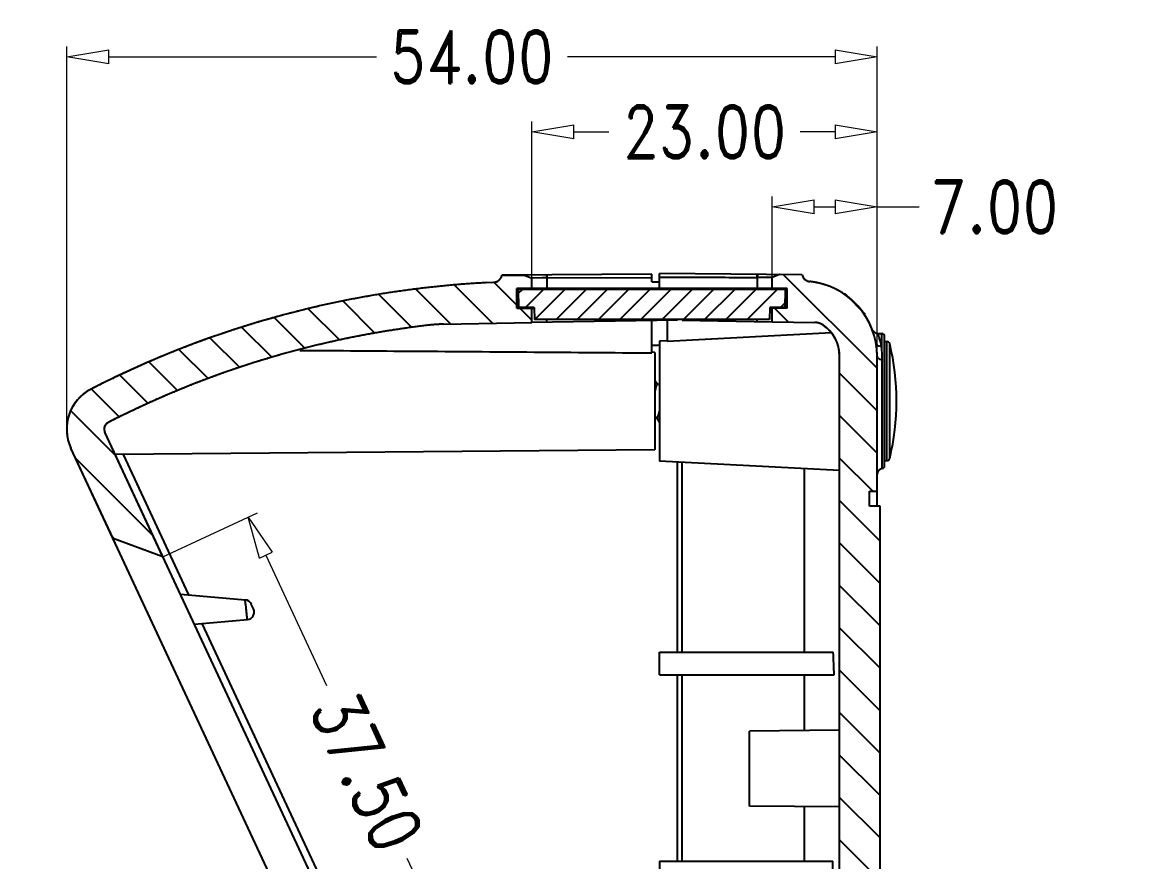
# Model space of a CAD drawing. Header units: millimetres. Extents: x 0 to 4083, y 0 to 1644.
# Drawn here: x 3757.6 to 3832.3, y 1527.1 to 1583.1 of the extents above; entities that cross this region are included whole.
import ezdxf

# ---------------------------------------------------------------- set-up
doc = ezdxf.new("R2010")
doc.units = ezdxf.units.MM
doc.layers.get('0').update_dxf_attribs({"linetype": 'CONTINUOUS'})
doc.layers.get('Defpoints').update_dxf_attribs({"linetype": 'CONTINUOUS'})
doc.layers.add('dim', color=3, linetype='CONTINUOUS', lineweight=9)
doc.styles.add('longtou', font='romand.shx', dxfattribs={"width": 0.8, "bigfont": 'fangsong.shx'})
doc.dimstyles.new('YanXiu', dxfattribs={"dimtxt": 2.5, "dimasz": 2.2, "dimexe": 1, "dimexo": 0, "dimgap": 0.66, "dimtad": 0, "dimzin": 0, "dimdsep": 46, "dimtxsty": 'longtou', "dimblk": 'CLOSEDBLANK', "dimcen": 0, "dimclrd": 3, "dimclre": 3, "dimclrt": 7, "dimadec": 0, "dimazin": 0, "dimtfac": 1, "dimtdec": 4, "dimtofl": 0, "dimtmove": 0, "dimatfit": 3, "dimldrblk": 'CLOSEDBLANK', "dimfxl": 0, "dimtolj": 1, "dimtzin": 0, "dimlwd": 0, "dimlwe": 0, "dimarcsym": 0})
pattern_1 = [(135, (4351.6429, 1037.0707), (1.4142136, 1.4142136), [])]

# ---------------------------------------------------------------- blocks, each defined once
blk = doc.blocks.new('_ClosedBlank')
at = {"color": 0, "linetype": 'ByBlock', "lineweight": -2}
for p, q in [((-1, 0.167), (0, 0)), ((-1, 0.167), (-1, -0.167)), ((0, 0), (-1, -0.167))]:
    blk.add_line(p, q, dxfattribs=at)
blk = doc.blocks.new('*D16')
at = {"layer": 'Defpoints', "color": 0}
for p in [(3807.55, 1570.789), (3807.55, 1566.069), (3814.55, 1560.834)]:
    blk.add_point(p, dxfattribs=at)
at = {"layer": 'dim', "color": 3, "lineweight": 5}
for p, q in [((3807.55, 1566.069), (3807.55, 1571.489)), ((3814.55, 1560.834), (3814.55, 1571.489)), ((3810.35, 1570.789), (3811.75, 1570.789)), ((3814.55, 1570.789), (3817.35, 1570.789))]:
    blk.add_line(p, q, dxfattribs=at)
at = {"layer": 'dim', "color": 3, "lineweight": 5, "xscale": 2.8, "yscale": 2.8, "zscale": 2.8, "rotation": 180}
blk.add_blockref('_ClosedBlank', (3807.55, 1570.789), dxfattribs=at)
at = {"layer": 'dim', "color": 3, "lineweight": 5, "xscale": 2.8, "yscale": 2.8, "zscale": 2.8}
blk.add_blockref('_ClosedBlank', (3814.55, 1570.789), dxfattribs=at)
at = {"layer": 'dim', "color": 7, "insert": (3822.383, 1570.789), "char_height": 3.5, "attachment_point": 5, "style": 'longtou'}
blk.add_mtext('7.00', dxfattribs=at)
blk = doc.blocks.new('*D17')
at = {"layer": 'Defpoints', "color": 0}
for p in [(3791.55, 1575.789), (3791.55, 1566.038), (3814.55, 1560.834)]:
    blk.add_point(p, dxfattribs=at)
at = {"layer": 'dim', "color": 3, "lineweight": 5}
for p, q in [((3791.55, 1566.038), (3791.55, 1576.489)), ((3814.55, 1560.834), (3814.55, 1576.489)), ((3794.35, 1575.789), (3796.684, 1575.789)), ((3811.75, 1575.789), (3809.417, 1575.789))]:
    blk.add_line(p, q, dxfattribs=at)
at = {"layer": 'dim', "color": 3, "lineweight": 5, "xscale": 2.8, "yscale": 2.8, "zscale": 2.8, "rotation": 180}
blk.add_blockref('_ClosedBlank', (3791.55, 1575.789), dxfattribs=at)
at = {"layer": 'dim', "color": 3, "lineweight": 5, "xscale": 2.8, "yscale": 2.8, "zscale": 2.8}
blk.add_blockref('_ClosedBlank', (3814.55, 1575.789), dxfattribs=at)
at = {"layer": 'dim', "color": 7, "insert": (3803.05, 1575.789), "char_height": 3.5, "attachment_point": 5, "style": 'longtou'}
blk.add_mtext('23.00', dxfattribs=at)
blk = doc.blocks.new('*D21')
at = {"layer": 'Defpoints', "color": 0}
for p in [(3766.968, 1547.459), (3788.482, 1516.114), (3782.816, 1513.473)]:
    blk.add_point(p, dxfattribs=at)
at = {"layer": 'dim', "color": 3, "lineweight": 5}
for p, q in [((3766.968, 1547.459), (3773.268, 1550.397)), ((3773.817, 1547.563), (3777.867, 1538.878)), ((3787.298, 1518.652), (3783.248, 1527.338)), ((3782.816, 1513.473), (3789.116, 1516.41))]:
    blk.add_line(p, q, dxfattribs=at)
at = {"layer": 'dim', "color": 3, "lineweight": 5, "xscale": 2.8, "yscale": 2.8, "zscale": 2.8}
for p, rotation in [((3772.634, 1550.101), 115.0000000000159), ((3788.482, 1516.114), 295.0000000000159)]:
    blk.add_blockref('_ClosedBlank', p, dxfattribs=dict(at, rotation=rotation))
at = {"layer": 'dim', "color": 7, "insert": (3780.558, 1533.108), "char_height": 3.5, "attachment_point": 5, "rotation": 295, "style": 'longtou'}
blk.add_mtext('37.50', dxfattribs=at)
blk = doc.blocks.new('*D22')
at = {"layer": 'Defpoints', "color": 0}
for p in [(3760.55, 1580.789), (3814.55, 1560.834), (3760.55, 1555.972)]:
    blk.add_point(p, dxfattribs=at)
at = {"layer": 'dim', "color": 3, "lineweight": 5}
for p, q in [((3760.55, 1555.972), (3760.55, 1581.489)), ((3814.55, 1560.834), (3814.55, 1581.489)), ((3763.35, 1580.789), (3781.184, 1580.789)), ((3811.75, 1580.789), (3793.917, 1580.789))]:
    blk.add_line(p, q, dxfattribs=at)
at = {"layer": 'dim', "color": 3, "lineweight": 5, "xscale": 2.8, "yscale": 2.8, "zscale": 2.8, "rotation": 180}
blk.add_blockref('_ClosedBlank', (3760.55, 1580.789), dxfattribs=at)
at = {"layer": 'dim', "color": 3, "lineweight": 5, "xscale": 2.8, "yscale": 2.8, "zscale": 2.8}
blk.add_blockref('_ClosedBlank', (3814.55, 1580.789), dxfattribs=at)
at = {"layer": 'dim', "color": 7, "insert": (3787.55, 1580.789), "char_height": 3.5, "attachment_point": 5, "style": 'longtou'}
blk.add_mtext('54.00', dxfattribs=at)
blk = doc.blocks.new('*D44')
at = {"layer": 'Defpoints', "color": 0}
for p in [(3937.851, 1560.11), (3935.901, 1559.666)]:
    blk.add_point(p, dxfattribs=at)
at = {"layer": 'dim', "color": 3, "lineweight": 5}
blk.add_line((3930.441, 1558.423), (3933.171, 1559.045), dxfattribs=at)
at = {"layer": 'dim', "color": 3, "lineweight": 5, "xscale": 2.8, "yscale": 2.8, "zscale": 2.8, "rotation": 12.82550055500825}
blk.add_blockref('_ClosedBlank', (3935.901, 1559.666), dxfattribs=at)
at = {"layer": 'dim', "color": 7, "insert": (3924.233, 1557.01), "char_height": 3.5, "attachment_point": 5, "rotation": 12.8255, "style": 'longtou'}
blk.add_mtext('∅2.00', dxfattribs=at)

msp = doc.modelspace()

# ---------------------------------------------------------------- hatches: boundary and pattern name
h = msp.add_hatch()
h.set_pattern_fill('DEFAULT__8', color=5, scale=2, angle=45, style=0)
h.set_pattern_definition(pattern_1)
edge = h.paths.add_edge_path()
edge.add_line((3800.05, 1414.889), (3800.05, 1415.892))
edge.add_line((3800.05, 1415.892), (3801.25, 1415.913))
edge.add_line((3801.25, 1415.913), (3801.25, 1416.779))
edge.add_line((3801.25, 1416.779), (3788.024, 1417.472))
edge.add_spline(control_points=[(3788.024, 1417.472), (3787.744, 1417.487), (3787.55, 1417.691), (3787.55, 1417.972)], knot_values=[0, 0, 0, 0, 1, 1, 1, 1], degree=3, periodic=0)
edge.add_line((3787.55, 1417.972), (3787.55, 1501.99))
edge.add_spline(control_points=[(3786.988, 1504.526), (3787.36, 1503.729), (3787.55, 1502.87), (3787.55, 1501.99)], knot_values=[0, 0, 0, 0, 1, 1, 1, 1], degree=3, periodic=0)
edge.add_line((3786.988, 1504.526), (3782.816, 1513.473))
edge.add_line((3782.816, 1513.473), (3781.607, 1510.15))
edge.add_line((3781.607, 1510.15), (3784.363, 1504.24))
edge.add_spline(control_points=[(3784.363, 1504.24), (3784.487, 1503.975), (3784.55, 1503.688), (3784.55, 1503.395)], knot_values=[0, 0, 0, 0, 1, 1, 1, 1], degree=3, periodic=0)
edge.add_line((3784.55, 1503.395), (3784.55, 1500.856))
edge.add_line((3784.55, 1500.856), (3785.55, 1500.839))
edge.add_line((3785.55, 1500.839), (3785.55, 1419.839))
edge.add_line((3785.55, 1419.839), (3784.55, 1419.821))
edge.add_line((3784.55, 1419.821), (3784.55, 1417.998))
edge.add_spline(control_points=[(3784.55, 1417.998), (3784.55, 1416.312), (3785.71, 1415.09), (3787.393, 1415.002)], knot_values=[0, 0, 0, 0, 1, 1, 1, 1], degree=3, periodic=0)
edge.add_line((3787.393, 1415.002), (3799.55, 1414.365))
edge.add_line((3799.55, 1414.365), (3799.55, 1414.88))
edge.add_line((3799.55, 1414.88), (3800.05, 1414.889))
edge = h.paths.add_edge_path()
edge.add_line((3788.55, 1565.736), (3788.997, 1565.759))
edge.add_spline(control_points=[(3788.997, 1565.759), (3789.275, 1565.774), (3789.488, 1565.953), (3789.55, 1566.225)], knot_values=[0, 0, 0, 0, 1, 1, 1, 1], degree=3, periodic=0)
edge.add_line((3789.55, 1566.225), (3791.049, 1566.238))
edge.add_line((3791.049, 1566.238), (3791.55, 1566.038))
edge.add_line((3791.55, 1566.038), (3791.55, 1565.339))
edge.add_line((3791.55, 1565.339), (3790.55, 1565.339))
edge.add_line((3790.55, 1565.339), (3790.55, 1564.039))
edge.add_line((3790.55, 1564.039), (3791.55, 1564.039))
edge.add_line((3791.55, 1564.039), (3791.55, 1563.069))
edge.add_line((3791.55, 1563.069), (3785.659, 1562.966))
edge.add_spline(control_points=[(3785.659, 1562.966), (3785.329, 1562.961), (3785, 1562.939), (3784.673, 1562.9)], knot_values=[0, 0, 0, 0, 1, 1, 1, 1], degree=3, periodic=0)
edge.add_spline(control_points=[(3784.673, 1562.9), (3777.206, 1562.027), (3770.013, 1559.843), (3763.322, 1556.417)], knot_values=[0, 0, 0, 0, 1, 1, 1, 1], degree=3, periodic=0)
edge.add_spline(control_points=[(3763.322, 1556.417), (3763.069, 1556.287), (3762.977, 1556.018), (3763.097, 1555.76)], knot_values=[0, 0, 0, 0, 1, 1, 1, 1], degree=3, periodic=0)
edge.add_line((3763.097, 1555.76), (3766.968, 1547.459))
edge.add_line((3766.968, 1547.459), (3763.646, 1548.668))
edge.add_line((3763.646, 1548.668), (3760.831, 1554.704))
edge.add_spline(control_points=[(3762.183, 1558.642), (3760.664, 1557.864), (3760.11, 1556.25), (3760.831, 1554.704)], knot_values=[0, 0, 0, 0, 1, 1, 1, 1], degree=3, periodic=0)
edge.add_spline(control_points=[(3788.55, 1565.736), (3779.325, 1565.252), (3770.405, 1562.852), (3762.183, 1558.642)], knot_values=[0, 0, 0, 0, 1, 1, 1, 1], degree=3, periodic=0)
h = msp.add_hatch()
h.set_pattern_fill('A', color=5, scale=2, angle=45, style=0)
h.set_pattern_definition(pattern_1)
edge = h.paths.add_edge_path()
edge.add_line((3800.05, 1414.339), (3800.05, 1415.842))
edge.add_line((3800.05, 1415.842), (3801.55, 1415.868))
edge.add_line((3801.55, 1415.868), (3801.55, 1416.921))
edge.add_line((3801.55, 1416.921), (3809.681, 1417.347))
edge.add_spline(control_points=[(3812.05, 1419.843), (3812.05, 1418.439), (3811.084, 1417.42), (3809.681, 1417.347)], knot_values=[0, 0, 0, 0, 1, 1, 1, 1], degree=3, periodic=0)
edge.add_line((3812.05, 1419.843), (3812.05, 1560.834))
edge.add_spline(control_points=[(3812.05, 1560.834), (3812.05, 1561.69), (3811.645, 1562.445), (3810.931, 1562.918)], knot_values=[0, 0, 0, 0, 1, 1, 1, 1], degree=3, periodic=0)
edge.add_spline(control_points=[(3810.931, 1562.918), (3810.771, 1563.024), (3810.588, 1563.081), (3810.396, 1563.084)], knot_values=[0, 0, 0, 0, 1, 1, 1, 1], degree=3, periodic=0)
edge.add_line((3810.396, 1563.084), (3807.55, 1563.134))
edge.add_line((3807.55, 1563.134), (3807.55, 1564.039))
edge.add_line((3807.55, 1564.039), (3808.55, 1564.039))
edge.add_line((3808.55, 1564.039), (3808.55, 1565.339))
edge.add_line((3808.55, 1565.339), (3807.55, 1565.339))
edge.add_line((3807.55, 1565.339), (3807.55, 1566.069))
edge.add_line((3807.55, 1566.069), (3808.052, 1566.269))
edge.add_line((3808.052, 1566.269), (3809.55, 1566.256))
edge.add_spline(control_points=[(3809.55, 1566.256), (3809.614, 1566.004), (3809.811, 1565.834), (3810.07, 1565.807)], knot_values=[0, 0, 0, 0, 1, 1, 1, 1], degree=3, periodic=0)
edge.add_spline(control_points=[(3814.55, 1560.834), (3814.55, 1563.527), (3812.748, 1565.527), (3810.07, 1565.807)], knot_values=[0, 0, 0, 0, 1, 1, 1, 1], degree=3, periodic=0)
edge.add_line((3814.55, 1560.834), (3814.55, 1551.839))
edge.add_line((3814.55, 1551.839), (3814.05, 1551.83))
edge.add_line((3814.05, 1551.83), (3814.05, 1550.839))
edge.add_line((3814.05, 1550.839), (3814.75, 1550.826))
edge.add_line((3814.75, 1550.826), (3814.75, 1515.339))
edge.add_line((3814.75, 1515.339), (3814.25, 1515.336))
edge.add_line((3814.25, 1515.336), (3814.25, 1465.341))
edge.add_line((3814.25, 1465.341), (3814.75, 1465.339))
edge.add_line((3814.75, 1465.339), (3814.75, 1429.851))
edge.add_line((3814.75, 1429.851), (3814.05, 1429.839))
edge.add_line((3814.05, 1429.839), (3814.05, 1428.847))
edge.add_line((3814.05, 1428.847), (3814.55, 1428.839))
edge.add_line((3814.55, 1428.839), (3814.55, 1419.843))
edge.add_spline(control_points=[(3814.55, 1419.843), (3814.55, 1417.035), (3812.617, 1414.997), (3809.812, 1414.85)], knot_values=[0, 0, 0, 0, 1, 1, 1, 1], degree=3, periodic=0)
edge.add_line((3809.812, 1414.85), (3800.05, 1414.339))
h = msp.add_hatch()
h.set_pattern_fill('DEFAULT__7', color=5, angle=135, style=0)
h.set_pattern_definition([(45, (4351.6429, 1037.0707), (0.7071068, -0.7071068), [])])
h.paths.add_polyline_path([(3808.45, 1565.289), (3790.65, 1565.289), (3790.671, 1564.089), (3791.7, 1564.089), (3791.714, 1563.289), (3807.386, 1563.289), (3807.4, 1564.089), (3808.429, 1564.089)])

# ---------------------------------------------------------------- linework, layer by layer
at = {"color": 7, "linetype": 'Continuous'}
for p, q in [((3788.55, 1565.736), (3788.997, 1565.759)), ((3788.55, 1565.736), (3788.997, 1565.759)), ((3799.55, 1566.312), (3789.55, 1566.225)), ((3789.55, 1566.225), (3791.049, 1566.238)), ((3791.049, 1566.238), (3791.55, 1566.038)), ((3791.049, 1566.238), (3791.55, 1566.038)), ((3792.23, 1566.047), (3791.55, 1566.038)), ((3791.55, 1565.339), (3791.55, 1566.038)), ((3791.55, 1565.339), (3791.55, 1566.038)), ((3792.533, 1566.051), (3792.23, 1566.047)), ((3792.522, 1566.251), (3792.538, 1566.051)), ((3792.533, 1566.051), (3799.55, 1566.08)), ((3792.533, 1566.051), (3792.533, 1565.339)), ((3799.55, 1565.797), (3799.55, 1566.312)), ((3799.55, 1565.797), (3800.05, 1565.789)), ((3800.05, 1565.289), (3800.05, 1566.339)), ((3809.55, 1566.256), (3800.05, 1566.339)), ((3806.578, 1566.282), (3806.563, 1566.082)), ((3806.568, 1566.082), (3806.568, 1565.339)), ((3807.55, 1566.069), (3806.568, 1566.082)), ((3808.052, 1566.269), (3807.55, 1566.069)), ((3808.052, 1566.269), (3807.55, 1566.069)), ((3807.55, 1565.339), (3807.55, 1566.069)), ((3807.55, 1565.339), (3807.55, 1566.069)), ((3809.55, 1566.256), (3808.052, 1566.269)), ((3790.55, 1564.039), (3790.55, 1565.339)), ((3790.55, 1565.339), (3791.55, 1565.339)), ((3790.55, 1564.039), (3790.55, 1565.339)), ((3808.55, 1565.339), (3790.55, 1565.339)), ((3808.45, 1565.289), (3790.65, 1565.289)), ((3790.671, 1564.089), (3790.65, 1565.289)), ((3790.671, 1564.089), (3790.65, 1565.289)), ((3808.45, 1565.289), (3790.65, 1565.289)), ((3792.515, 1565.339), (3792.515, 1565.289)), ((3806.585, 1565.339), (3806.585, 1565.289)), ((3808.55, 1565.339), (3807.55, 1565.339)), ((3808.429, 1564.089), (3808.45, 1565.289)), ((3808.429, 1564.089), (3808.45, 1565.289)), ((3808.55, 1564.039), (3808.55, 1565.339)), ((3808.55, 1564.039), (3808.55, 1565.339)), ((3790.55, 1564.039), (3791.55, 1564.039)), ((3790.55, 1564.039), (3791.7, 1564.039)), ((3791.7, 1564.089), (3790.671, 1564.089)), ((3791.7, 1564.089), (3790.671, 1564.089)), ((3791.55, 1563.069), (3791.55, 1564.039)), ((3791.55, 1563.069), (3791.55, 1564.039)), ((3791.7, 1564.089), (3791.714, 1563.289)), ((3791.7, 1564.089), (3791.714, 1563.289)), ((3807.4, 1564.089), (3807.386, 1563.289)), ((3807.4, 1564.089), (3807.386, 1563.289)), ((3808.429, 1564.089), (3807.4, 1564.089)), ((3808.429, 1564.089), (3807.4, 1564.089)), ((3808.55, 1564.039), (3807.4, 1564.039)), ((3808.55, 1564.039), (3807.55, 1564.039)), ((3807.55, 1563.134), (3807.55, 1564.039)), ((3807.55, 1563.134), (3807.55, 1564.039)), ((3785.659, 1562.966), (3791.55, 1563.069)), ((3785.659, 1562.966), (3791.55, 1563.069)), ((3801.25, 1563.239), (3791.55, 1563.069)), ((3807.386, 1563.289), (3791.714, 1563.289)), ((3807.386, 1563.289), (3791.714, 1563.289)), ((3792.533, 1563.086), (3792.533, 1563.289)), ((3799.55, 1561.052), (3799.55, 1563.209)), ((3800.55, 1563.226), (3800.55, 1561.819)), ((3801.25, 1563.239), (3801.25, 1563.289)), ((3801.55, 1563.289), (3801.55, 1563.239)), ((3801.55, 1563.239), (3807.55, 1563.134)), ((3806.568, 1563.151), (3806.568, 1563.289)), ((3807.55, 1563.134), (3810.396, 1563.084)), ((3807.55, 1563.134), (3810.396, 1563.084)), ((3811.51, 1562.386), (3800.55, 1561.819)), ((3814.604, 1562.346), (3814.854, 1562.342)), ((3814.854, 1561.489), (3814.854, 1562.342)), ((3815.05, 1553.535), (3815.05, 1562.142)), ((3800.55, 1561.865), (3800.05, 1561.839)), ((3800.05, 1561.839), (3800.05, 1553.839)), ((3815.05, 1561.812), (3815.197, 1561.81)), ((3815.197, 1553.867), (3815.197, 1561.81)), ((3815.388, 1554.019), (3815.388, 1561.658)), ((3799.75, 1561.089), (3799.55, 1561.09)), ((3799.75, 1561.088), (3799.75, 1554.589)), ((3812.05, 1419.843), (3812.05, 1560.834)), ((3812.05, 1419.843), (3812.05, 1560.834)), ((3814.55, 1551.839), (3814.55, 1560.834)), ((3814.55, 1550.83), (3814.55, 1560.834)), ((3814.884, 1553.338), (3814.884, 1560.592)), ((3799.75, 1559.241), (3799.886, 1559.013)), ((3799.886, 1559.013), (3799.93, 1558.939)), ((3800.05, 1558.939), (3799.906, 1558.939)), ((3799.894, 1556.739), (3799.75, 1556.739)), ((3799.924, 1556.649), (3799.871, 1556.739)), ((3800.05, 1556.436), (3799.924, 1556.649)), ((3766.968, 1547.459), (3763.097, 1555.76)), ((3786.988, 1504.526), (3763.097, 1555.76)), ((3763.646, 1548.668), (3760.831, 1554.704)), ((3784.363, 1504.24), (3760.831, 1554.704)), ((3799.75, 1554.589), (3763.79, 1554.275)), ((3768.697, 1544.916), (3764.334, 1554.279)), ((3812.05, 1553.21), (3800.05, 1553.839)), ((3815.05, 1553.865), (3815.197, 1553.867)), ((3801.25, 1541.089), (3801.25, 1553.776)), ((3801.55, 1541.089), (3801.55, 1553.76)), ((3809.681, 1553.334), (3809.681, 1541.089)), ((3814.05, 1551.83), (3814.55, 1551.839)), ((3814.05, 1551.83), (3814.55, 1551.839)), ((3814.05, 1550.839), (3814.05, 1551.83)), ((3814.05, 1550.839), (3814.05, 1551.83)), ((3814.75, 1550.826), (3814.05, 1550.839)), ((3814.75, 1550.826), (3814.05, 1550.839)), ((3814.75, 1515.339), (3814.75, 1550.826)), ((3814.75, 1429.851), (3814.75, 1550.826)), ((3766.968, 1547.459), (3763.646, 1548.668)), ((3766.968, 1547.459), (3763.646, 1548.668)), ((3768.131, 1544.966), (3772.444, 1544.588)), ((3773.002, 1543.984), (3772.854, 1544.302)), ((3769.063, 1542.966), (3772.593, 1543.275)), ((3780.533, 1519.517), (3769.585, 1543.011)), ((3800.05, 1539.589), (3800.05, 1541.089)), ((3800.05, 1541.089), (3811.625, 1541.089)), ((3800.05, 1539.589), (3811.692, 1539.589)), ((3801.25, 1527.164), (3801.25, 1539.589)), ((3801.55, 1527.164), (3801.55, 1539.589)), ((3809.681, 1539.589), (3809.681, 1535.87)), ((3812.05, 1535.891), (3806.05, 1535.839)), ((3806.05, 1530.839), (3806.05, 1535.839)), ((3812.05, 1530.786), (3806.05, 1530.839)), ((3809.681, 1530.807), (3809.681, 1527.164)), ((3800.05, 1527.164), (3800.05, 1523.164)), ((3800.05, 1527.164), (3811.589, 1527.164))]:
    msp.add_line(p, q, dxfattribs=at)
msp.add_lwpolyline([(3814.226, 1562.605), (3814.322, 1562.459), (3814.473, 1562.367), (3814.593, 1562.346)], dxfattribs=at)
for centre, radius, start, end in [((3788.965, 1566.358), 0.6, 273, 347.15818), ((3810.132, 1566.404), 0.6, 194.27029, 264.03985), ((3809.55, 1560.834), 5, 0, 84.03985), ((3791.971, 1500.473), 65.353, 93, 117.1163), ((3791.971, 1500.473), 62.853, 96.66782, 117.1163), ((3785.834, 1552.968), 10, 91, 96.66782), ((3810.379, 1562.084), 1, 56.47605, 89), ((3809.55, 1560.834), 2.5, 0, 56.47605), ((3814.85, 1562.142), 0.2, 0, 89), ((3795.181, 1651.102), 89.652, 272.79426, 273.11687), ((3801.504, 1560.596), 13.38, 359.98613, 3.82748), ((3815.193, 1561.61), 0.2, 13.81706, 89), ((3799.859, 1557.839), 15.991, 346.18294, 13.81706), ((3763.55, 1555.972), 3, 117.1163, 205), ((3763.55, 1555.972), 0.5, 117.1163, 205), ((3815.193, 1554.067), 0.2, 271, 346.18294), ((3814.95, 1552.943), 0.4, 99.59407, 180), ((3814.85, 1553.535), 0.2, 279.59407, 0), ((3772.401, 1544.09), 0.5, 25, 85), ((3772.549, 1543.773), 0.5, 275, 25), ((3568.563, 1529.527), 243.337, 2.3698, 2.72333), ((2798.245, 1525.088), 1013.346, 359.891223, 0.117387)]:
    msp.add_arc(centre, radius, start, end, dxfattribs=at)
for points, start_tangent, end_tangent in [([(3788.997, 1565.759), (3789.008, 1565.76), (3789.019, 1565.761), (3789.031, 1565.762), (3789.042, 1565.763), (3789.054, 1565.765), (3789.065, 1565.767), (3789.077, 1565.769), (3789.088, 1565.771), (3789.1, 1565.774), (3789.112, 1565.777), (3789.123, 1565.78), (3789.135, 1565.783), (3789.146, 1565.786), (3789.158, 1565.79), (3789.169, 1565.794), (3789.181, 1565.798), (3789.192, 1565.803), (3789.203, 1565.808), (3789.215, 1565.813), (3789.226, 1565.818), (3789.237, 1565.823), (3789.248, 1565.829), (3789.259, 1565.835), (3789.27, 1565.841), (3789.281, 1565.848), (3789.291, 1565.855), (3789.302, 1565.861), (3789.312, 1565.869), (3789.322, 1565.876), (3789.332, 1565.884), (3789.342, 1565.891), (3789.352, 1565.899), (3789.361, 1565.908), (3789.371, 1565.916), (3789.38, 1565.924), (3789.389, 1565.933), (3789.398, 1565.942), (3789.406, 1565.951), (3789.415, 1565.961), (3789.423, 1565.97), (3789.431, 1565.98), (3789.438, 1565.989), (3789.446, 1565.999), (3789.453, 1566.009), (3789.46, 1566.019), (3789.467, 1566.03), (3789.474, 1566.04), (3789.48, 1566.05), (3789.486, 1566.061), (3789.492, 1566.072), (3789.498, 1566.082), (3789.503, 1566.093), (3789.509, 1566.104), (3789.514, 1566.115), (3789.518, 1566.126), (3789.523, 1566.137), (3789.527, 1566.148), (3789.531, 1566.159), (3789.535, 1566.17), (3789.538, 1566.181), (3789.542, 1566.192), (3789.545, 1566.203), (3789.548, 1566.214), (3789.55, 1566.225)], (0.99863, 0.052336), (0.22226, 0.974987)), ([(3792.545, 1566.151), (3792.538, 1566.051)], (-0.075449, -0.99715), (0.001263, -0.999999)), ([(3792.553, 1566.251), (3792.545, 1566.151)], (-0.151441, -0.988466), (-0.075449, -0.99715)), ([(3800.05, 1566.11), (3802.244, 1566.1), (3804.415, 1566.09), (3806.568, 1566.082)], (0.999989, -0.004635), (0.999992, -0.003912)), ([(3806.557, 1566.182), (3806.551, 1566.282)], (-0.06355, 0.997979), (-0.124403, 0.992232)), ([(3806.563, 1566.082), (3806.557, 1566.182)], (0.005696, 0.999984), (-0.06355, 0.997979)), ([(3809.55, 1566.256), (3809.553, 1566.245), (3809.556, 1566.235), (3809.559, 1566.224), (3809.563, 1566.214), (3809.566, 1566.204), (3809.57, 1566.193), (3809.574, 1566.183), (3809.578, 1566.173), (3809.582, 1566.162), (3809.587, 1566.152), (3809.592, 1566.142), (3809.597, 1566.132), (3809.602, 1566.122), (3809.608, 1566.112), (3809.613, 1566.102), (3809.619, 1566.092), (3809.625, 1566.082), (3809.632, 1566.072), (3809.638, 1566.063), (3809.645, 1566.053), (3809.652, 1566.044), (3809.659, 1566.035), (3809.666, 1566.025), (3809.673, 1566.016), (3809.681, 1566.008), (3809.689, 1565.999), (3809.697, 1565.99), (3809.705, 1565.982), (3809.713, 1565.974), (3809.722, 1565.965), (3809.731, 1565.957), (3809.739, 1565.95), (3809.748, 1565.942), (3809.758, 1565.935), (3809.767, 1565.927), (3809.776, 1565.92), (3809.786, 1565.913), (3809.795, 1565.907), (3809.805, 1565.9), (3809.815, 1565.894), (3809.825, 1565.888), (3809.835, 1565.882), (3809.845, 1565.876), (3809.856, 1565.871), (3809.866, 1565.866), (3809.876, 1565.861), (3809.887, 1565.856), (3809.897, 1565.851), (3809.908, 1565.847), (3809.919, 1565.843), (3809.929, 1565.839), (3809.94, 1565.835), (3809.951, 1565.831), (3809.962, 1565.828), (3809.973, 1565.825), (3809.983, 1565.822), (3809.994, 1565.82), (3810.005, 1565.817), (3810.016, 1565.815), (3810.027, 1565.813), (3810.037, 1565.811), (3810.048, 1565.809), (3810.059, 1565.808), (3810.07, 1565.807)], (0.246497, -0.969144), (0.994594, -0.103837)), ([(3814.55, 1560.834), (3814.55, 1560.886), (3814.549, 1560.939), (3814.548, 1560.992), (3814.546, 1561.045), (3814.543, 1561.098), (3814.54, 1561.151), (3814.537, 1561.205), (3814.532, 1561.258), (3814.527, 1561.312), (3814.522, 1561.366), (3814.516, 1561.42), (3814.509, 1561.474), (3814.502, 1561.528), (3814.494, 1561.583), (3814.485, 1561.637), (3814.476, 1561.692), (3814.466, 1561.747), (3814.456, 1561.801), (3814.445, 1561.856), (3814.433, 1561.911), (3814.421, 1561.965), (3814.408, 1562.02), (3814.394, 1562.075), (3814.379, 1562.13), (3814.364, 1562.185), (3814.349, 1562.239), (3814.332, 1562.294), (3814.315, 1562.349), (3814.298, 1562.403), (3814.279, 1562.458), (3814.26, 1562.512), (3814.24, 1562.567), (3814.22, 1562.621), (3814.199, 1562.675), (3814.177, 1562.729), (3814.155, 1562.783), (3814.132, 1562.837), (3814.108, 1562.89), (3814.084, 1562.943), (3814.058, 1562.996), (3814.033, 1563.049), (3814.006, 1563.102), (3813.979, 1563.154), (3813.951, 1563.207), (3813.923, 1563.259), (3813.894, 1563.31), (3813.864, 1563.362), (3813.834, 1563.413), (3813.803, 1563.464), (3813.771, 1563.514), (3813.739, 1563.564), (3813.706, 1563.614), (3813.673, 1563.663), (3813.639, 1563.712), (3813.604, 1563.761), (3813.568, 1563.809), (3813.533, 1563.857), (3813.496, 1563.905), (3813.459, 1563.952), (3813.421, 1563.999), (3813.383, 1564.045), (3813.344, 1564.091), (3813.305, 1564.136), (3813.265, 1564.181), (3813.224, 1564.225), (3813.184, 1564.269), (3813.142, 1564.312), (3813.1, 1564.355), (3813.058, 1564.397), (3813.015, 1564.439), (3812.971, 1564.48), (3812.927, 1564.521), (3812.883, 1564.561), (3812.838, 1564.601), (3812.793, 1564.64), (3812.747, 1564.678), (3812.701, 1564.716), (3812.654, 1564.754), (3812.607, 1564.79), (3812.56, 1564.826), (3812.513, 1564.862), (3812.465, 1564.897), (3812.416, 1564.931), (3812.367, 1564.965), (3812.318, 1564.998), (3812.269, 1565.03), (3812.219, 1565.062), (3812.169, 1565.093), (3812.119, 1565.123), (3812.069, 1565.153), (3812.018, 1565.182), (3811.967, 1565.211), (3811.916, 1565.239), (3811.864, 1565.266), (3811.813, 1565.293), (3811.761, 1565.319), (3811.709, 1565.344), (3811.657, 1565.368), (3811.604, 1565.392), (3811.552, 1565.416), (3811.499, 1565.438), (3811.447, 1565.46), (3811.394, 1565.482), (3811.341, 1565.502), (3811.288, 1565.522), (3811.235, 1565.542), (3811.182, 1565.56), (3811.128, 1565.578), (3811.075, 1565.596), (3811.022, 1565.612), (3810.969, 1565.628), (3810.915, 1565.644), (3810.862, 1565.659), (3810.809, 1565.673), (3810.755, 1565.686), (3810.702, 1565.699), (3810.649, 1565.712), (3810.596, 1565.723), (3810.543, 1565.734), (3810.49, 1565.745), (3810.437, 1565.755), (3810.384, 1565.764), (3810.331, 1565.772), (3810.279, 1565.78), (3810.226, 1565.788), (3810.174, 1565.795), (3810.122, 1565.801), (3810.07, 1565.807)], (0, 1), (-0.994594, 0.103837)), ([(3788.55, 1565.736), (3788.124, 1565.712), (3787.698, 1565.686), (3787.272, 1565.656), (3786.845, 1565.624), (3786.419, 1565.589), (3785.992, 1565.551), (3785.566, 1565.511), (3785.14, 1565.467), (3784.713, 1565.421), (3784.287, 1565.372), (3783.861, 1565.32), (3783.435, 1565.266), (3783.009, 1565.208), (3782.584, 1565.148), (3782.158, 1565.085), (3781.733, 1565.019), (3781.309, 1564.95), (3780.884, 1564.878), (3780.46, 1564.804), (3780.036, 1564.726), (3779.613, 1564.646), (3779.19, 1564.564), (3778.768, 1564.478), (3778.346, 1564.389), (3777.925, 1564.298), (3777.504, 1564.204), (3777.084, 1564.107), (3776.664, 1564.008), (3776.245, 1563.905), (3775.827, 1563.8), (3775.409, 1563.692), (3774.992, 1563.581), (3774.576, 1563.468), (3774.16, 1563.352), (3773.746, 1563.233), (3773.332, 1563.111), (3772.919, 1562.987), (3772.507, 1562.86), (3772.096, 1562.73), (3771.685, 1562.597), (3771.276, 1562.462), (3770.868, 1562.324), (3770.46, 1562.184), (3770.054, 1562.041), (3769.649, 1561.895), (3769.245, 1561.747), (3768.842, 1561.596), (3768.44, 1561.442), (3768.039, 1561.286), (3767.639, 1561.127), (3767.241, 1560.966), (3766.844, 1560.802), (3766.448, 1560.636), (3766.053, 1560.467), (3765.66, 1560.295), (3765.268, 1560.121), (3764.877, 1559.945), (3764.488, 1559.766), (3764.1, 1559.585), (3763.714, 1559.401), (3763.329, 1559.215), (3762.945, 1559.026), (3762.563, 1558.835), (3762.183, 1558.642)], (-0.99863, -0.052336), (-0.890083, -0.455798)), ([(3784.673, 1562.9), (3784.326, 1562.859), (3783.98, 1562.815), (3783.634, 1562.77), (3783.288, 1562.723), (3782.942, 1562.674), (3782.596, 1562.622), (3782.251, 1562.569), (3781.905, 1562.514), (3781.56, 1562.457), (3781.215, 1562.398), (3780.87, 1562.337), (3780.526, 1562.275), (3780.181, 1562.21), (3779.837, 1562.143), (3779.493, 1562.074), (3779.15, 1562.004), (3778.807, 1561.931), (3778.464, 1561.857), (3778.121, 1561.781), (3777.779, 1561.702), (3777.437, 1561.622), (3777.096, 1561.54), (3776.755, 1561.456), (3776.415, 1561.37), (3776.074, 1561.282), (3775.735, 1561.192), (3775.396, 1561.101), (3775.057, 1561.007), (3774.719, 1560.911), (3774.381, 1560.814), (3774.044, 1560.715), (3773.708, 1560.614), (3773.372, 1560.51), (3773.036, 1560.406), (3772.701, 1560.299), (3772.367, 1560.19), (3772.034, 1560.08), (3771.701, 1559.967), (3771.369, 1559.853), (3771.037, 1559.737), (3770.706, 1559.619), (3770.376, 1559.499), (3770.047, 1559.378), (3769.718, 1559.254), (3769.39, 1559.129), (3769.063, 1559.002), (3768.737, 1558.873), (3768.411, 1558.743), (3768.086, 1558.61), (3767.762, 1558.476), (3767.439, 1558.34), (3767.117, 1558.203), (3766.796, 1558.063), (3766.475, 1557.922), (3766.156, 1557.779), (3765.837, 1557.635), (3765.519, 1557.488), (3765.203, 1557.34), (3764.887, 1557.191), (3764.572, 1557.039), (3764.258, 1556.886), (3763.945, 1556.731), (3763.633, 1556.575), (3763.322, 1556.417)], (-0.993236, -0.116113), (-0.890083, -0.455798)), ([(3785.659, 1562.966), (3785.597, 1562.965), (3785.536, 1562.963), (3785.474, 1562.961), (3785.412, 1562.959), (3785.35, 1562.956), (3785.289, 1562.953), (3785.227, 1562.949), (3785.165, 1562.946), (3785.103, 1562.941), (3785.042, 1562.936), (3784.98, 1562.931), (3784.919, 1562.926), (3784.857, 1562.92), (3784.795, 1562.914), (3784.734, 1562.907), (3784.673, 1562.9)], (-0.999848, -0.017452), (-0.993236, -0.116113)), ([(3810.931, 1562.918), (3810.916, 1562.927), (3810.901, 1562.937), (3810.886, 1562.946), (3810.871, 1562.955), (3810.856, 1562.963), (3810.84, 1562.972), (3810.824, 1562.98), (3810.808, 1562.987), (3810.792, 1562.995), (3810.776, 1563.002), (3810.759, 1563.009), (3810.743, 1563.016), (3810.726, 1563.022), (3810.709, 1563.028), (3810.693, 1563.034), (3810.676, 1563.039), (3810.658, 1563.044), (3810.641, 1563.049), (3810.624, 1563.054), (3810.607, 1563.058), (3810.589, 1563.062), (3810.572, 1563.065), (3810.554, 1563.069), (3810.537, 1563.072), (3810.519, 1563.074), (3810.502, 1563.077), (3810.484, 1563.079), (3810.466, 1563.08), (3810.449, 1563.082), (3810.431, 1563.083), (3810.414, 1563.084), (3810.396, 1563.084)], (-0.833655, 0.552286), (-0.999848, 0.017452)), ([(3812.05, 1560.834), (3812.05, 1560.852), (3812.05, 1560.871), (3812.05, 1560.889), (3812.049, 1560.908), (3812.049, 1560.927), (3812.048, 1560.945), (3812.047, 1560.964), (3812.046, 1560.983), (3812.045, 1561.001), (3812.043, 1561.02), (3812.042, 1561.039), (3812.04, 1561.058), (3812.039, 1561.076), (3812.037, 1561.095), (3812.035, 1561.114), (3812.032, 1561.133), (3812.03, 1561.152), (3812.028, 1561.171), (3812.025, 1561.189), (3812.022, 1561.208), (3812.019, 1561.227), (3812.016, 1561.246), (3812.013, 1561.265), (3812.01, 1561.284), (3812.006, 1561.303), (3812.002, 1561.321), (3811.998, 1561.34), (3811.995, 1561.359), (3811.99, 1561.378), (3811.986, 1561.397), (3811.982, 1561.416), (3811.977, 1561.434), (3811.972, 1561.453), (3811.968, 1561.472), (3811.963, 1561.491), (3811.957, 1561.509), (3811.952, 1561.528), (3811.947, 1561.547), (3811.941, 1561.565), (3811.935, 1561.584), (3811.929, 1561.602), (3811.923, 1561.621), (3811.917, 1561.64), (3811.911, 1561.658), (3811.904, 1561.676), (3811.897, 1561.695), (3811.891, 1561.713), (3811.884, 1561.731), (3811.877, 1561.75), (3811.869, 1561.768), (3811.862, 1561.786), (3811.854, 1561.804), (3811.847, 1561.822), (3811.839, 1561.84), (3811.831, 1561.858), (3811.823, 1561.876), (3811.815, 1561.894), (3811.806, 1561.911), (3811.798, 1561.929), (3811.789, 1561.947), (3811.78, 1561.964), (3811.771, 1561.982), (3811.762, 1561.999), (3811.753, 1562.017), (3811.743, 1562.034), (3811.734, 1562.051), (3811.724, 1562.068), (3811.715, 1562.085), (3811.705, 1562.102), (3811.695, 1562.119), (3811.684, 1562.136), (3811.674, 1562.153), (3811.664, 1562.169), (3811.653, 1562.186), (3811.643, 1562.202), (3811.632, 1562.219), (3811.621, 1562.235), (3811.61, 1562.251), (3811.599, 1562.267), (3811.587, 1562.283), (3811.576, 1562.299), (3811.564, 1562.315), (3811.553, 1562.331), (3811.541, 1562.346), (3811.529, 1562.362), (3811.517, 1562.377), (3811.505, 1562.392), (3811.493, 1562.408), (3811.48, 1562.423), (3811.468, 1562.438), (3811.456, 1562.453), (3811.443, 1562.467), (3811.43, 1562.482), (3811.417, 1562.496), (3811.404, 1562.511), (3811.391, 1562.525), (3811.378, 1562.539), (3811.365, 1562.553), (3811.352, 1562.567), (3811.338, 1562.581), (3811.325, 1562.595), (3811.311, 1562.609), (3811.297, 1562.622), (3811.284, 1562.635), (3811.27, 1562.649), (3811.256, 1562.662), (3811.242, 1562.675), (3811.228, 1562.688), (3811.214, 1562.7), (3811.199, 1562.713), (3811.185, 1562.725), (3811.17, 1562.738), (3811.156, 1562.75), (3811.141, 1562.762), (3811.127, 1562.774), (3811.112, 1562.786), (3811.097, 1562.798), (3811.083, 1562.809), (3811.068, 1562.821), (3811.053, 1562.832), (3811.038, 1562.843), (3811.023, 1562.854), (3811.007, 1562.865), (3810.992, 1562.876), (3810.977, 1562.887), (3810.962, 1562.897), (3810.946, 1562.908), (3810.931, 1562.918)], (0, 1), (-0.833655, 0.552286)), ([(3814.716, 1562.014), (3814.614, 1562.294), (3814.598, 1562.334), (3814.595, 1562.342)], (-0.3064, 0.951903), (-0.962979, -0.269577)), ([(3814.467, 1561.74), (3814.536, 1561.605), (3814.675, 1561.515), (3814.854, 1561.489)], (0.181339, -0.983421), (0.998788, 0.049226)), ([(3814.854, 1561.489), (3814.716, 1562.014)], (-0.196797, 0.980444), (-0.3064, 0.951903)), ([(3776.096, 1561.222), (3783.798, 1561.167), (3791.697, 1561.11), (3799.55, 1561.052)], (0.999975, -0.007097), (0.999972, -0.007474)), ([(3814.55, 1560.834), (3814.593, 1560.723), (3814.713, 1560.637), (3814.884, 1560.592)], (0, -1), (0.994699, -0.102831)), ([(3762.183, 1558.642), (3762.154, 1558.627), (3762.125, 1558.612), (3762.096, 1558.596), (3762.067, 1558.58), (3762.039, 1558.563), (3762.01, 1558.546), (3761.981, 1558.529), (3761.953, 1558.511), (3761.925, 1558.493), (3761.896, 1558.475), (3761.868, 1558.456), (3761.84, 1558.436), (3761.812, 1558.417), (3761.784, 1558.397), (3761.756, 1558.376), (3761.729, 1558.355), (3761.701, 1558.334), (3761.674, 1558.313), (3761.647, 1558.29), (3761.62, 1558.268), (3761.593, 1558.245), (3761.566, 1558.222), (3761.54, 1558.199), (3761.514, 1558.175), (3761.488, 1558.15), (3761.462, 1558.126), (3761.436, 1558.1), (3761.411, 1558.075), (3761.386, 1558.049), (3761.361, 1558.023), (3761.337, 1557.996), (3761.312, 1557.969), (3761.288, 1557.942), (3761.264, 1557.915), (3761.241, 1557.887), (3761.218, 1557.858), (3761.195, 1557.829), (3761.172, 1557.8), (3761.15, 1557.771), (3761.128, 1557.741), (3761.106, 1557.711), (3761.085, 1557.681), (3761.064, 1557.65), (3761.043, 1557.619), (3761.023, 1557.588), (3761.003, 1557.557), (3760.984, 1557.525), (3760.964, 1557.493), (3760.946, 1557.46), (3760.927, 1557.428), (3760.909, 1557.395), (3760.892, 1557.361), (3760.874, 1557.328), (3760.858, 1557.294), (3760.841, 1557.26), (3760.825, 1557.226), (3760.81, 1557.192), (3760.794, 1557.157), (3760.78, 1557.122), (3760.765, 1557.087), (3760.752, 1557.052), (3760.738, 1557.017), (3760.725, 1556.981), (3760.713, 1556.946), (3760.701, 1556.91), (3760.689, 1556.874), (3760.678, 1556.838), (3760.667, 1556.801), (3760.657, 1556.765), (3760.647, 1556.728), (3760.638, 1556.692), (3760.629, 1556.655), (3760.621, 1556.618), (3760.613, 1556.582), (3760.606, 1556.545), (3760.599, 1556.508), (3760.592, 1556.471), (3760.586, 1556.434), (3760.581, 1556.396), (3760.575, 1556.359), (3760.571, 1556.322), (3760.567, 1556.285), (3760.563, 1556.248), (3760.56, 1556.211), (3760.557, 1556.174), (3760.555, 1556.137), (3760.553, 1556.1), (3760.552, 1556.063), (3760.551, 1556.026), (3760.55, 1555.989), (3760.55, 1555.952), (3760.551, 1555.915), (3760.552, 1555.879), (3760.553, 1555.842), (3760.555, 1555.806), (3760.557, 1555.769), (3760.56, 1555.733), (3760.563, 1555.697), (3760.566, 1555.661), (3760.57, 1555.625), (3760.575, 1555.59), (3760.58, 1555.554), (3760.585, 1555.519), (3760.59, 1555.484), (3760.596, 1555.449), (3760.603, 1555.414), (3760.609, 1555.379), (3760.617, 1555.345), (3760.624, 1555.311), (3760.632, 1555.277), (3760.64, 1555.243), (3760.649, 1555.209), (3760.658, 1555.176), (3760.667, 1555.143), (3760.677, 1555.11), (3760.687, 1555.077), (3760.697, 1555.044), (3760.708, 1555.012), (3760.719, 1554.98), (3760.73, 1554.948), (3760.742, 1554.917), (3760.754, 1554.886), (3760.766, 1554.855), (3760.779, 1554.824), (3760.791, 1554.794), (3760.804, 1554.763), (3760.818, 1554.734), (3760.831, 1554.704)], (-0.890083, -0.455798), (0.422618, -0.906308)), ([(3799.906, 1558.936), (3799.887, 1558.932), (3799.85, 1558.883), (3799.813, 1558.787), (3799.776, 1558.65), (3799.75, 1558.527)], (-0.999721, -0.023604), (-0.201128, -0.979565)), ([(3799.894, 1556.741), (3799.915, 1556.746), (3799.951, 1556.795), (3799.988, 1556.891), (3800.024, 1557.027), (3800.051, 1557.15)], (0.9994, 0.034624), (0.201172, 0.979556)), ([(3763.322, 1556.417), (3763.318, 1556.414), (3763.313, 1556.412), (3763.308, 1556.409), (3763.303, 1556.406), (3763.298, 1556.404), (3763.294, 1556.401), (3763.289, 1556.398), (3763.284, 1556.395), (3763.279, 1556.392), (3763.275, 1556.389), (3763.27, 1556.386), (3763.265, 1556.383), (3763.261, 1556.379), (3763.256, 1556.376), (3763.251, 1556.373), (3763.247, 1556.369), (3763.242, 1556.365), (3763.238, 1556.362), (3763.233, 1556.358), (3763.229, 1556.354), (3763.224, 1556.351), (3763.22, 1556.347), (3763.215, 1556.343), (3763.211, 1556.339), (3763.207, 1556.335), (3763.202, 1556.331), (3763.198, 1556.327), (3763.194, 1556.322), (3763.19, 1556.318), (3763.185, 1556.314), (3763.181, 1556.309), (3763.177, 1556.305), (3763.173, 1556.3), (3763.169, 1556.296), (3763.165, 1556.291), (3763.162, 1556.286), (3763.158, 1556.281), (3763.154, 1556.277), (3763.15, 1556.272), (3763.147, 1556.267), (3763.143, 1556.262), (3763.139, 1556.257), (3763.136, 1556.252), (3763.133, 1556.246), (3763.129, 1556.241), (3763.126, 1556.236), (3763.123, 1556.231), (3763.119, 1556.225), (3763.116, 1556.22), (3763.113, 1556.214), (3763.11, 1556.209), (3763.107, 1556.203), (3763.104, 1556.198), (3763.102, 1556.192), (3763.099, 1556.187), (3763.096, 1556.181), (3763.094, 1556.175), (3763.091, 1556.169), (3763.089, 1556.164), (3763.086, 1556.158), (3763.084, 1556.152), (3763.082, 1556.146), (3763.08, 1556.14), (3763.077, 1556.134), (3763.075, 1556.128), (3763.073, 1556.122), (3763.072, 1556.116), (3763.07, 1556.11), (3763.068, 1556.104), (3763.067, 1556.098), (3763.065, 1556.092), (3763.063, 1556.086), (3763.062, 1556.08), (3763.061, 1556.073), (3763.06, 1556.067), (3763.058, 1556.061), (3763.057, 1556.055), (3763.056, 1556.049), (3763.055, 1556.043), (3763.055, 1556.036), (3763.054, 1556.03), (3763.053, 1556.024), (3763.052, 1556.018), (3763.052, 1556.012), (3763.051, 1556.005), (3763.051, 1555.999), (3763.051, 1555.993), (3763.051, 1555.987), (3763.05, 1555.981), (3763.05, 1555.975), (3763.05, 1555.968), (3763.05, 1555.962), (3763.051, 1555.956), (3763.051, 1555.95), (3763.051, 1555.944), (3763.051, 1555.938), (3763.052, 1555.932), (3763.052, 1555.926), (3763.053, 1555.92), (3763.054, 1555.914), (3763.054, 1555.908), (3763.055, 1555.902), (3763.056, 1555.896), (3763.057, 1555.89), (3763.058, 1555.885), (3763.059, 1555.879), (3763.06, 1555.873), (3763.061, 1555.867), (3763.063, 1555.862), (3763.064, 1555.856), (3763.065, 1555.85), (3763.067, 1555.845), (3763.068, 1555.839), (3763.07, 1555.834), (3763.071, 1555.828), (3763.073, 1555.823), (3763.075, 1555.817), (3763.077, 1555.812), (3763.078, 1555.806), (3763.08, 1555.801), (3763.082, 1555.796), (3763.084, 1555.791), (3763.086, 1555.786), (3763.088, 1555.78), (3763.091, 1555.775), (3763.093, 1555.77), (3763.095, 1555.765), (3763.097, 1555.76)], (-0.890083, -0.455798), (0.422618, -0.906308)), ([(3772.593, 1543.275), (3772.59, 1543.299), (3772.587, 1543.327), (3772.583, 1543.366), (3772.577, 1543.418), (3772.57, 1543.486), (3772.56, 1543.574), (3772.548, 1543.685), (3772.533, 1543.818), (3772.517, 1543.968), (3772.499, 1544.126), (3772.481, 1544.277), (3772.466, 1544.407), (3772.454, 1544.506), (3772.444, 1544.588)], (-0.10619, 0.994346), (-0.120924, 0.992662))]:
    msp.add_spline(points, degree=3, dxfattribs=dict(at, start_tangent=start_tangent, end_tangent=end_tangent))

# ---------------------------------------------------------------- dimensions: what is measured, and where the dimension line sits
at = {"layer": 'dim'}
for base, p1, p2, picture, middle in [((3760.55, 1580.789), (3814.55, 1560.834), (3760.55, 1555.972), '*D22', (3787.55, 1580.789)), ((3791.55, 1575.789), (3814.55, 1560.834), (3791.55, 1566.038), '*D17', (3803.05, 1575.789)), ((3807.55, 1570.789), (3814.55, 1560.834), (3807.55, 1566.069), '*D16', (3822.383, 1570.789)), ((3935.901070317, 1559.666057196), (0, 0), (0, 0), '*D44', (3924.233305432, 1557.009744497)), ((3788.482, 1516.114), (3766.968, 1547.459), (3782.816, 1513.473), '*D21', (3780.558, 1533.108))]:
    dim = msp.add_linear_dim(base=base, p1=p1, p2=p2, dimstyle='YanXiu', override={"dimtxt": 3.5, "dimasz": 2.8, "dimexe": 0.69965, "dimgap": 0.69965}, dxfattribs=at)
    dim.commit()
    dim.dimension.update_dxf_attribs({"geometry": picture, "text_midpoint": middle, "dimtype": 160})

doc.saveas('drawing.dxf')
